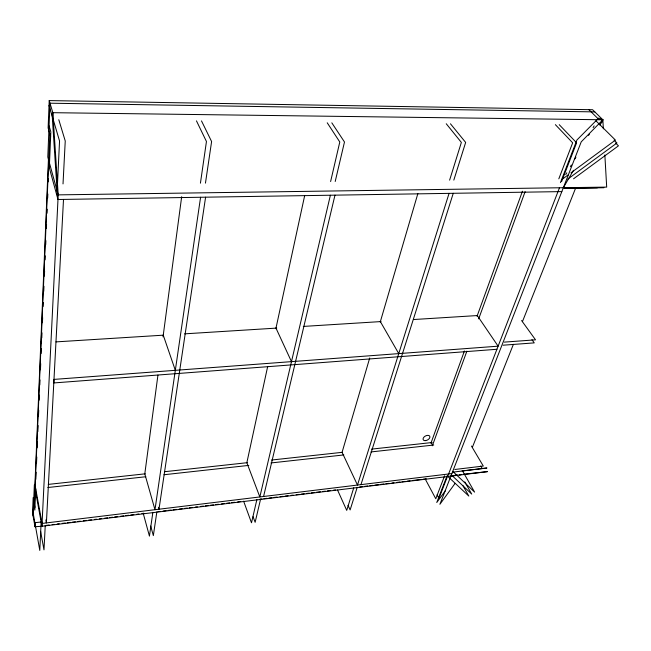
<?xml version="1.0" encoding="UTF-8"?>
<svg xmlns="http://www.w3.org/2000/svg" width="651" height="651" viewBox="0 0 651 651"><rect width="100%" height="100%" fill="white"/><g stroke="black" fill="none" stroke-linecap="round" stroke-linejoin="round"><path stroke-width="0.98" d="M603.363 128.817L602.85 119.768L592.597 109.726L49.224 100.588L48.117 127.93L50.623 136.677M33.079 515.885L34.357 484.832L41.924 526.244L487.461 471.625L463.545 474.27M34.731 489.479L40.875 341.458L41.298 343.419M48.499 157.835L40.891 341.051L41.322 343.02M34.389 504.362L49.85 133.968M35.838 479.307L36.139 472.203M36.521 463.081L36.782 456.994M37.164 447.864L37.416 441.777M37.848 431.637L38.1 425.551M38.482 416.42L38.743 410.333M39.166 400.194L39.377 395.116M39.809 384.977L40.02 379.907M40.452 369.76L40.704 363.673M41.127 353.534L41.347 348.464M41.786 337.926L41.998 332.856M42.429 322.717L42.64 317.655M43.112 306.507L43.283 302.446M43.747 291.298L43.959 286.228M44.39 276.097L44.602 271.028M45.074 259.879L45.245 255.827M45.708 244.678L45.879 240.626M46.392 228.46L46.563 224.408M47.035 213.259L47.206 209.207M47.669 198.059L47.84 193.998M48.353 181.841L48.483 178.797M48.996 166.64L49.167 162.579M35.724 488.86L34.82 510.107L33.6 503.28M49.305 167.779L50.827 131.933L49.077 125.871M35.113 524.079L34.999 526.732L41.924 526.244L58.208 194.869L52.837 112.688L49.224 100.588M52.625 117.587L52.837 112.688L602.85 119.768L601.573 122.966M41.151 522.021L39.784 550.412L32.656 510.238M57.133 190.971L59.55 140.982L49.028 105.438M45.245 525.544L43.983 549.867L40.622 531.314M63.017 183.916L65.246 140.998L58.802 119.735M63.505 199.418L46.392 522.916L45.839 519.954M157.941 375.09L144.799 473.863L154.979 509.709L200.581 197.261M163.027 336.884L181.678 196.683M152.871 512.37L149.437 536.115L143.163 513.118M200.427 183.183L206.448 141.503L196.456 120.866M156.85 511.881L153.343 535.602L150.698 526.041M205.456 183.134L211.608 141.527L201.493 120.915M205.594 197.188L158.99 509.22L158.437 507.284M267.691 366.423L246.851 462.731L259.839 496.949L330.391 195.227M275.861 328.698L304.66 195.658M256.868 499.634L251.498 522.81L243.62 501.164M330.618 181.539L339.789 141.983L327.225 122.795M260.571 499.179L255.135 522.33L253.068 516.699M335.208 181.491L344.485 141.999L331.823 122.844M263.574 496.493L334.972 195.154M369.719 357.969L342.076 452.339L357.48 485.068L449.068 193.363M380.265 321.968L417.877 193.55M353.77 487.762L346.723 510.384L337.535 490.008M449.613 180.14L461.364 142.414L446.244 123.755M357.228 487.339L350.124 509.945L348.025 505.322M453.82 180.099L465.66 142.431L450.459 123.796M360.963 484.645L453.259 193.298M430.954 443.16L464.432 350.979M477.045 316.248L522.444 191.248M432.337 445.78L466.889 351.141M478.672 318.86L525.121 191.663M444.625 475.759L435.779 498.772L425.347 479.234M558.81 178.854L572.668 142.813L555.368 124.65M447.001 476.011L436.756 502.507L445.561 490.472M560.446 182.606L576.916 140.014L598.7 118.043L602.85 119.768L599.807 124.992M447.506 476.288L438.961 498.357L437.057 494.809M561.577 181.653L576.607 142.829L559.242 124.691M447.636 476.508L559.478 187.773M472.447 447.131L513.411 344.306M522.428 321.659L575.793 187.691M565.768 174.574L566.785 172.832M570.325 166.746L571.342 165.004M574.89 158.917L575.899 157.176M588.569 135.441L589.578 133.699M593.126 127.612L594.143 125.871M563.343 187.716L573.474 170.293M52.837 112.688L52.088 113.819L57.434 195.601L58.208 194.869L606.691 187.106L604.852 154.946M455.114 483.351L439.905 504.281L581.229 141.853L602.85 119.768M562.049 179.391L568.518 174.631M570.951 172.84L615.431 140.103L595.95 120.826M567.843 179.074L616.945 142.976L614.064 140.12M573.555 178.805L618.45 145.832L615.569 142.976M450.891 476.109L457.669 475.084M459.606 474.791L461.551 474.498L459.264 474.774M451.875 473.578L42.063 523.445L35.162 485.825M46.091 525.373L49.118 524.999M52.137 524.633L54.155 524.389M57.182 524.014L59.2 523.77M62.227 523.396L65.246 523.03M67.265 522.777L70.292 522.411M72.31 522.159L75.337 521.793M77.347 521.549L80.374 521.174M83.401 520.808L86.428 520.434M88.446 520.19L91.466 519.815M94.493 519.449L96.511 519.197M99.538 518.831L101.556 518.578M104.575 518.212L107.602 517.838M109.62 517.594L112.647 517.22M114.657 516.975L117.685 516.609M120.712 516.235L123.739 515.861M125.757 515.616L128.776 515.25M130.794 514.998L133.821 514.632M136.848 514.257L138.866 514.013M141.885 513.639L143.904 513.395M158.022 511.662L160.04 511.417M163.067 511.051L166.086 510.677M168.104 510.433L171.132 510.058M173.15 509.814L176.177 509.44M179.196 509.074L182.223 508.7M184.241 508.455L187.268 508.081M189.278 507.837L192.305 507.471M195.333 507.096L197.351 506.852M200.378 506.478L203.397 506.112M205.415 505.86L208.442 505.493M210.46 505.241L213.479 504.875M215.497 504.623L218.524 504.256M221.552 503.882L224.579 503.516M226.589 503.272L229.616 502.897M231.634 502.653L234.661 502.279M237.688 501.913L240.707 501.539M259.871 499.195L261.889 498.943M263.899 498.699L266.926 498.324M268.944 498.08L271.972 497.714M273.99 497.462L277.009 497.095M280.036 496.721L283.063 496.355M285.081 496.103L288.1 495.737M291.127 495.362L293.145 495.118M296.172 494.744L299.2 494.378M301.21 494.125L304.237 493.759M306.255 493.515L309.282 493.141M311.3 492.897L314.319 492.522M316.337 492.278L320.373 491.782M322.391 491.538L325.41 491.163M327.429 490.919L330.456 490.545M333.483 490.179L335.501 489.934M359.702 486.964L362.721 486.598M364.739 486.346L367.766 485.98M369.784 485.736L372.811 485.361M374.83 485.117L378.858 484.621M380.876 484.377L383.903 484.002M385.921 483.758L388.94 483.384M391.967 483.018L393.985 482.765M397.012 482.399L400.031 482.025M402.049 481.781L405.077 481.406M407.095 481.162L410.122 480.788M412.14 480.544L421.213 479.437M423.231 479.185L426.25 478.819M454.488 475.36L456.506 475.108M454.821 469.485L483.302 466.059L471.438 446.033M452.689 472.154L486.948 468.004L462.064 470.917M47.84 487.526L145.832 476.735M163.962 474.742L248.82 465.392M270.995 462.951L343.826 454.935M370.964 451.94L433.729 445.032M48.296 484.393L145.279 473.814M164.467 471.723L247.307 462.682M271.54 460.037L342.271 452.323M371.55 449.125L432.174 442.509M503.133 345.201L534.251 342.882L531.94 339.667M496.916 349.278L53.797 382.943L53.984 379.403L498.121 346.177L477.297 315.556L413.466 319.543M504.338 342.117L535.521 339.822L521.581 320.536M55.953 341.889L163.32 335.175M184.591 333.849L276.756 328.088M303.309 326.428L381.079 321.57M564.311 188.302L603.925 187.732M561.829 191.597L57.98 199.499L48.548 165.02M565.044 188.285L597.39 187.814M594.819 111.899L50.005 103.2L47.8 157.046L58.208 194.869M447.424 476.044L468.818 496.07L462.902 485.581M451.867 475.376L471.715 494.085L464.773 481.87M453.381 471.934L474.603 492.107L462.658 471.186M588.886 109.669L599.107 119.719M480.723 465.953L482.269 468.565M380.363 321.61L398.754 353.615M431.149 442.623L432.565 445.162M275.983 328.137L291.477 361.639M163.255 335.184L175.322 370.321M34.934 507.398L33.168 497.567L32.55 512.89L34.999 526.732L34.658 522.688L41.566 521.972L41.924 526.244M425.673 440.613A3.719 2.254 -28.4 0 0 429.782 436.292A3.719 2.254 -28.4 0 0 423.996 437.081A3.719 2.254 -28.4 0 0 425.673 440.613"/></g></svg>
